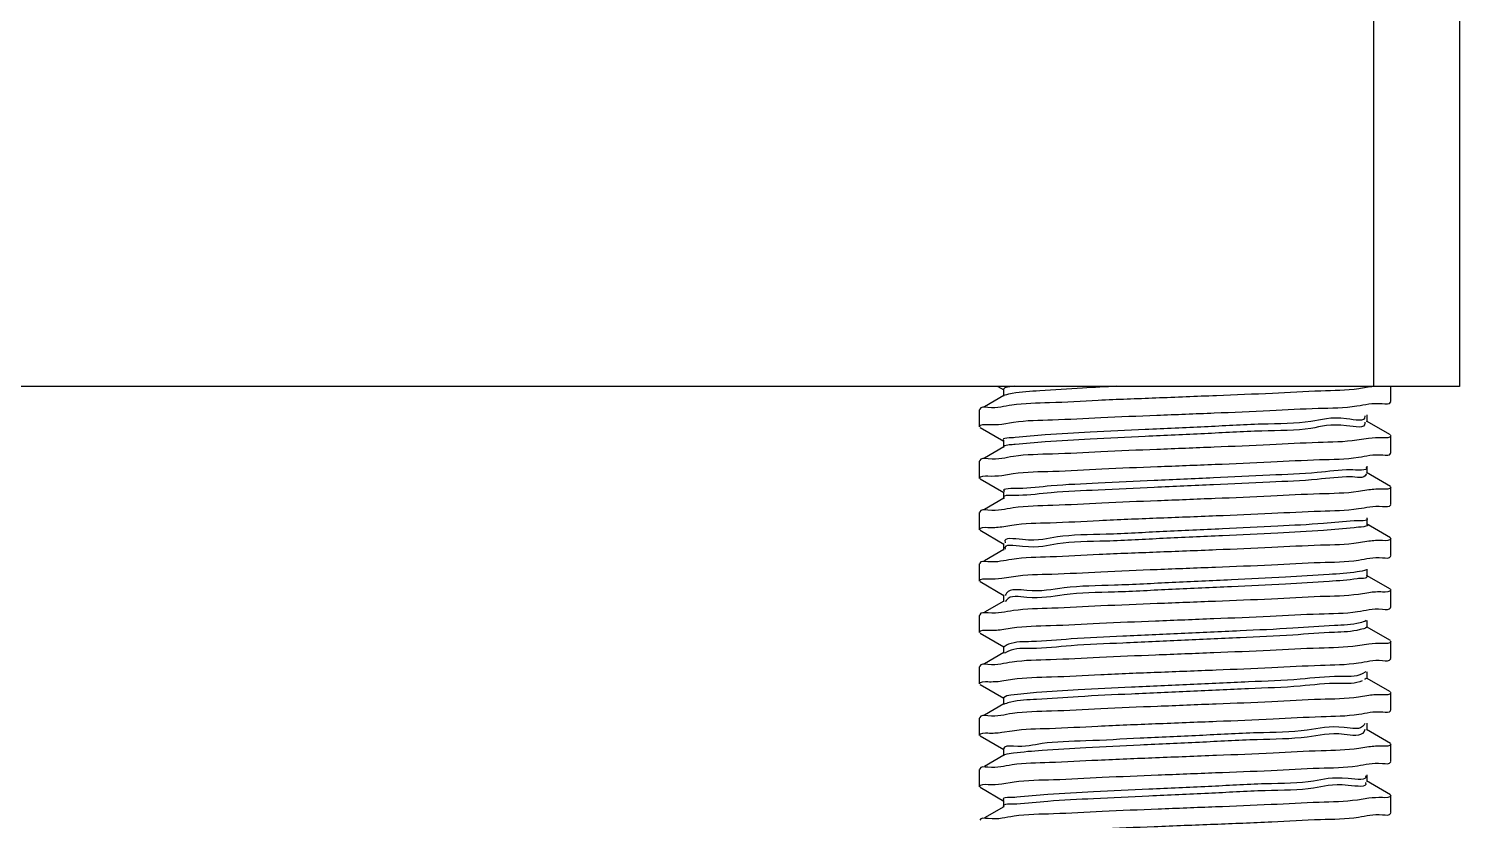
# Model space of a CAD drawing. Extents: x 815029915 to 815825525, y 579155098 to 579748855.
# Drawn here: x 815615721.2 to 815615934.1, y 579347675.6 to 579347793.3 of the extents above; entities that cross this region are included whole.
import ezdxf

# ---------------------------------------------------------------- set-up
doc = ezdxf.new("R2010")
doc.units = 0
doc.header["$LTSCALE"] = 100
doc.header["$MEASUREMENT"] = 0
doc.layers.add('02___PRT_ALL_AXES', color=7, linetype='Continuous')

msp = doc.modelspace()

# ---------------------------------------------------------------- linework, layer by layer
at = {"color": 0, "linetype": 'Continuous'}
for p, q in [((815615921.32, 579347740.12), (815615921.32, 579349167.4)), ((815615934.06, 579349167.4), (815615934.06, 579347740.12)), ((815615934.06, 579347740.12), (815615704.68, 579347740.12)), ((815615865.43, 579347740.12), (815615866.31, 579347739.61)), ((815615866.23, 579347739.71), (815615866.23, 579347738.69)), ((815615866.31, 579347738.78), (815615863.41, 579347737.1)), ((815615866.44, 579347738.8), (815615866.32, 579347738.75)), ((815615923.79, 579347737.84), (815615923.87, 579347737.92)), ((815615862.77, 579347736.73), (815615862.7, 579347736.65)), ((815615920.02, 579347735.76), (815615920.02, 579347735.7)), ((815615923.79, 579347732.91), (815615920.25, 579347734.96)), ((815615920.33, 579347734.86), (815615920.33, 579347735.88)), ((815615862.77, 579347734.01), (815615866.31, 579347731.96)), ((815615866, 579347734.53), (815615867.76, 579347734.81)), ((815615920.01, 579347734.8), (815615920.02, 579347734.68)), ((815615866.31, 579347731.13), (815615863.41, 579347729.46)), ((815615866.23, 579347732.06), (815615866.23, 579347731.04)), ((815615920.56, 579347732.39), (815615918.83, 579347732.12)), ((815615862.77, 579347729.08), (815615862.7, 579347729)), ((815615923.79, 579347730.19), (815615923.87, 579347730.28)), ((815615866, 579347726.89), (815615867.7, 579347727.16)), ((815615923.79, 579347725.26), (815615920.25, 579347727.31)), ((815615920.33, 579347727.22), (815615920.33, 579347728.24)), ((815615862.77, 579347726.37), (815615866.31, 579347724.32)), ((815615866.23, 579347724.41), (815615866.23, 579347723.39)), ((815615920.57, 579347724.73), (815615919.04, 579347724.48)), ((815615866.31, 579347723.49), (815615863.41, 579347721.81)), ((815615923.79, 579347722.55), (815615923.87, 579347722.63)), ((815615862.77, 579347721.44), (815615862.7, 579347721.35)), ((815615920.33, 579347719.57), (815615920.33, 579347720.59)), ((815615862.77, 579347718.72), (815615866.31, 579347716.67)), ((815615865.99, 579347719.25), (815615867.5, 579347719.5)), ((815615923.79, 579347717.62), (815615920.25, 579347719.67)), ((815615866.31, 579347715.84), (815615863.41, 579347714.16)), ((815615866.23, 579347716.77), (815615866.23, 579347715.75)), ((815615920.57, 579347717.08), (815615919.05, 579347716.84)), ((815615862.77, 579347713.79), (815615862.7, 579347713.71)), ((815615923.79, 579347714.9), (815615923.87, 579347714.98)), ((815615866, 579347711.59), (815615867.72, 579347711.87)), ((815615923.79, 579347709.97), (815615920.25, 579347712.02)), ((815615920.33, 579347711.92), (815615920.33, 579347712.94)), ((815615862.77, 579347711.08), (815615866.31, 579347709.03)), ((815615920.57, 579347709.44), (815615919.05, 579347709.19)), ((815615866.31, 579347708.2), (815615863.41, 579347706.52)), ((815615866.23, 579347709.12), (815615866.23, 579347708.1)), ((815615866.62, 579347708.21), (815615866.55, 579347708.08)), ((815615866.64, 579347708.24), (815615866.62, 579347708.21)), ((815615923.79, 579347707.25), (815615923.87, 579347707.34)), ((815615862.77, 579347706.15), (815615862.7, 579347706.06)), ((815615920.33, 579347704.28), (815615920.33, 579347705.3)), ((815615862.77, 579347703.43), (815615866.31, 579347701.38)), ((815615865.99, 579347703.96), (815615867.54, 579347704.21)), ((815615923.79, 579347702.32), (815615920.25, 579347704.37)), ((815615866.23, 579347701.47), (815615866.23, 579347700.46)), ((815615920.57, 579347701.8), (815615918.9, 579347701.54)), ((815615866.31, 579347700.55), (815615863.41, 579347698.87)), ((815615866.54, 579347700.51), (815615866.42, 579347700.42)), ((815615866.58, 579347700.53), (815615866.54, 579347700.51)), ((815615923.79, 579347699.61), (815615923.87, 579347699.69)), ((815615862.77, 579347698.5), (815615862.7, 579347698.42)), ((815615920.13, 579347697.69), (815615919.62, 579347697.37)), ((815615923.79, 579347694.68), (815615920.25, 579347696.73)), ((815615920.33, 579347696.63), (815615920.33, 579347697.65)), ((815615862.77, 579347695.78), (815615866.31, 579347693.73)), ((815615865.99, 579347696.31), (815615867.57, 579347696.56)), ((815615866.31, 579347692.9), (815615863.41, 579347691.23)), ((815615866.23, 579347693.83), (815615866.23, 579347692.81)), ((815615866.47, 579347692.89), (815615866.35, 579347692.84)), ((815615920.57, 579347694.15), (815615919.06, 579347693.9)), ((815615862.77, 579347690.85), (815615862.7, 579347690.77)), ((815615923.79, 579347691.96), (815615923.87, 579347692.04)), ((815615862.77, 579347688.14), (815615866.31, 579347686.09)), ((815615865.99, 579347688.67), (815615867.52, 579347688.91)), ((815615919.99, 579347690), (815615919.89, 579347689.79)), ((815615920.02, 579347689.07), (815615919.89, 579347688.77)), ((815615923.79, 579347687.03), (815615920.25, 579347689.08)), ((815615920.33, 579347688.99), (815615920.33, 579347690.01)), ((815615866.23, 579347686.18), (815615866.23, 579347685.16)), ((815615920.57, 579347686.5), (815615919.12, 579347686.26)), ((815615866.31, 579347685.26), (815615863.41, 579347683.58)), ((815615866.42, 579347685.31), (815615866.31, 579347685.26)), ((815615923.79, 579347684.31), (815615923.87, 579347684.4)), ((815615862.77, 579347683.21), (815615862.7, 579347683.12)), ((815615920.33, 579347681.34), (815615920.33, 579347682.36)), ((815615862.77, 579347680.49), (815615866.31, 579347678.44)), ((815615866, 579347681), (815615867.82, 579347681.29)), ((815615920.09, 579347681.22), (815615920.1, 579347681.18)), ((815615923.79, 579347679.38), (815615920.25, 579347681.43)), ((815615866.31, 579347677.61), (815615863.41, 579347675.93)), ((815615866.23, 579347678.54), (815615866.23, 579347677.52)), ((815615920.57, 579347678.86), (815615918.89, 579347678.6)), ((815615923.79, 579347676.67), (815615923.87, 579347676.75))]:
    msp.add_line(p, q, dxfattribs=at)
for points, start_tangent, end_tangent in [([(815615867.9, 579347740.15), (815615867.56, 579347740.09), (815615866.23, 579347739.7)], (-0.985422, -0.17013), (-0.443944, -0.896054)), ([(815615883.12, 579347740.14), (815615878.02, 579347739.87), (815615871.64, 579347739.47), (815615867.56, 579347739.07), (815615866.44, 579347738.8)], (-0.998958, -0.045637), (-0.937745, -0.347324)), ([(815615919.09, 579347739.78), (815615913.46, 579347739.44), (815615906.27, 579347739.09), (815615897.93, 579347738.74), (815615888.91, 579347738.38), (815615880.35, 579347738.03), (815615873.11, 579347737.68), (815615867.51, 579347737.34)], (-0.989075, -0.147412), (-0.989121, -0.147102)), ([(815615921.32, 579347740.1), (815615919.09, 579347739.78)], (-0.99716, -0.075317), (-0.989075, -0.147412)), ([(815615867.51, 579347737.34), (815615863.93, 579347736.99), (815615862.71, 579347736.75)], (-0.989121, -0.147102), (-0.307287, -0.951617)), ([(815615867.76, 579347734.81), (815615873.55, 579347735.16), (815615880.75, 579347735.5), (815615889.05, 579347735.84), (815615897.6, 579347736.18), (815615905.89, 579347736.53), (815615913.07, 579347736.87), (815615918.83, 579347737.21)], (0.989285, 0.145996), (0.989281, 0.146022)), ([(815615918.83, 579347737.21), (815615922.59, 579347737.57), (815615923.85, 579347737.82)], (0.989281, 0.146022), (0.294052, 0.955789)), ([(815615920.02, 579347735.7), (815615917.28, 579347735.3), (815615911.97, 579347734.9), (815615904.67, 579347734.5), (815615896.16, 579347734.1), (815615887.34, 579347733.7), (815615879.15, 579347733.3), (815615872.47, 579347732.9), (815615868.01, 579347732.5)], (0.050572, -0.99872), (-0.994102, -0.108448)), ([(815615862.7, 579347734.1), (815615863.98, 579347734.45)], (0, 1), (0.999156, -0.041066)), ([(815615863.98, 579347734.45), (815615866, 579347734.53)], (0.999156, -0.041066), (0.992451, 0.122644)), ([(815615920.02, 579347734.68), (815615917.28, 579347734.28), (815615911.97, 579347733.88), (815615904.67, 579347733.48), (815615896.16, 579347733.08), (815615887.34, 579347732.68), (815615879.15, 579347732.28), (815615872.47, 579347731.88), (815615868.01, 579347731.48)], (0.050572, -0.99872), (-0.994102, -0.108448)), ([(815615923.87, 579347732.82), (815615922.59, 579347732.47)], (0, -1), (-0.999185, 0.04037)), ([(815615868.01, 579347732.5), (815615866.25, 579347732.1), (815615866.26, 579347732.09)], (-0.994102, -0.108448), (0.660209, -0.751082)), ([(815615868.01, 579347731.48), (815615866.28, 579347731.17)], (-0.994102, -0.108448), (-0.813214, -0.581965)), ([(815615918.83, 579347732.12), (815615913.07, 579347731.77), (815615905.89, 579347731.43), (815615897.6, 579347731.08), (815615889.05, 579347730.74), (815615880.75, 579347730.4), (815615873.55, 579347730.06), (815615867.76, 579347729.71)], (-0.989281, -0.146022), (-0.989285, -0.145996)), ([(815615922.59, 579347732.47), (815615920.56, 579347732.39)], (-0.999185, 0.04037), (-0.992246, -0.124289)), ([(815615867.76, 579347729.71), (815615863.98, 579347729.35), (815615862.71, 579347729.1)], (-0.989285, -0.145996), (-0.291656, -0.956523)), ([(815615867.7, 579347727.16), (815615873.6, 579347727.51), (815615880.88, 579347727.86), (815615889.15, 579347728.2), (815615897.72, 579347728.54), (815615906.03, 579347728.89), (815615913.26, 579347729.23), (815615919.04, 579347729.58)], (0.989217, 0.146455), (0.989112, 0.147164)), ([(815615919.04, 579347729.58), (815615922.66, 579347729.93), (815615923.85, 579347730.17)], (0.989112, 0.147164), (0.314206, 0.949355)), ([(815615862.7, 579347726.45), (815615863.94, 579347726.8)], (0, 1), (0.999261, -0.038442)), ([(815615863.94, 579347726.8), (815615866, 579347726.89)], (0.999261, -0.038442), (0.99199, 0.126313)), ([(815615917.87, 579347727.71), (815615912.92, 579347727.31), (815615905.88, 579347726.91), (815615897.5, 579347726.51), (815615888.66, 579347726.12), (815615880.32, 579347725.72), (815615873.36, 579347725.32), (815615868.52, 579347724.92)], (-0.999932, -0.01166), (-0.999283, -0.03787)), ([(815615917.87, 579347726.69), (815615912.92, 579347726.29), (815615905.88, 579347725.89), (815615897.5, 579347725.5), (815615888.66, 579347725.1), (815615880.32, 579347724.7), (815615873.36, 579347724.3), (815615868.52, 579347723.9)], (-0.999932, -0.01166), (-0.999283, -0.03787)), ([(815615920.2, 579347728.1), (815615917.87, 579347727.71)], (0.562753, -0.826625), (-0.999932, -0.01166)), ([(815615920.19, 579347727.1), (815615920.19, 579347727.09), (815615917.87, 579347726.69)], (0.611896, -0.790939), (-0.999932, -0.01166)), ([(815615868.52, 579347724.92), (815615866.33, 579347724.52), (815615866.34, 579347724.51)], (-0.999283, -0.03787), (0.656892, -0.753985)), ([(815615919.04, 579347724.48), (815615913.26, 579347724.13), (815615906.03, 579347723.79), (815615897.72, 579347723.44), (815615889.15, 579347723.1), (815615880.88, 579347722.76), (815615873.6, 579347722.42), (815615867.7, 579347722.06)], (-0.989112, -0.147164), (-0.989217, -0.146455)), ([(815615922.66, 579347724.83), (815615920.57, 579347724.73)], (-0.999398, 0.034699), (-0.990801, -0.135325)), ([(815615923.87, 579347725.18), (815615922.66, 579347724.83)], (0, -1), (-0.999398, 0.034699)), ([(815615868.52, 579347723.9), (815615866.33, 579347723.5)], (-0.999283, -0.03787), (0.610296, -0.792173)), ([(815615919.05, 579347721.94), (815615922.64, 579347722.28), (815615923.85, 579347722.53)], (0.989078, 0.147396), (0.307648, 0.9515)), ([(815615867.7, 579347722.06), (815615863.94, 579347721.7), (815615862.71, 579347721.46)], (-0.989217, -0.146455), (-0.301981, -0.953314)), ([(815615918.4, 579347720.13), (815615913.83, 579347719.73), (815615907.06, 579347719.33), (815615898.82, 579347718.93), (815615890, 579347718.53), (815615881.52, 579347718.13), (815615874.3, 579347717.73), (815615869.1, 579347717.33), (815615866.48, 579347716.93), (815615866.5, 579347716.88)], (-0.996119, -0.08802), (0.383965, -0.923347)), ([(815615867.5, 579347719.5), (815615873.21, 579347719.85), (815615880.5, 579347720.19), (815615889.01, 579347720.55), (815615897.89, 579347720.9), (815615906.14, 579347721.25), (815615913.38, 579347721.59), (815615919.05, 579347721.94)], (0.98905, 0.147582), (0.989078, 0.147396)), ([(815615920.3, 579347720.53), (815615918.4, 579347720.13)], (0.574035, -0.818831), (-0.996119, -0.08802)), ([(815615862.7, 579347718.81), (815615863.92, 579347719.15)], (0, 1), (0.999373, -0.035394)), ([(815615863.92, 579347719.15), (815615865.99, 579347719.25)], (0.999373, -0.035394), (0.990671, 0.136275)), ([(815615918.4, 579347719.11), (815615913.83, 579347718.71), (815615907.06, 579347718.31), (815615898.82, 579347717.91), (815615890, 579347717.51), (815615881.52, 579347717.11), (815615874.3, 579347716.71), (815615869.1, 579347716.31), (815615866.48, 579347715.91)], (-0.996119, -0.08802), (0.30337, -0.952873)), ([(815615920.28, 579347719.52), (815615920.3, 579347719.51), (815615918.4, 579347719.11)], (0.687025, -0.726634), (-0.996119, -0.08802)), ([(815615866.48, 579347715.91), (815615866.48, 579347715.9)], (0.303369, -0.952873), (0.32394, -0.946078)), ([(815615919.05, 579347716.84), (815615913.38, 579347716.49), (815615906.14, 579347716.15), (815615897.89, 579347715.8), (815615889.01, 579347715.45), (815615880.5, 579347715.1), (815615873.21, 579347714.75), (815615867.5, 579347714.4)], (-0.989078, -0.147396), (-0.98905, -0.147582)), ([(815615922.64, 579347717.19), (815615920.57, 579347717.08)], (-0.999351, 0.03603), (-0.990781, -0.135471)), ([(815615923.87, 579347717.53), (815615922.64, 579347717.19)], (0, -1), (-0.999351, 0.03603)), ([(815615867.5, 579347714.4), (815615863.92, 579347714.05), (815615862.71, 579347713.81)], (-0.98905, -0.147582), (-0.310096, -0.950705)), ([(815615867.72, 579347711.87), (815615873.45, 579347712.21), (815615880.73, 579347712.56), (815615889.12, 579347712.91), (815615897.77, 579347713.25), (815615906.13, 579347713.6), (815615913.37, 579347713.94), (815615919.05, 579347714.29)], (0.989255, 0.146204), (0.989075, 0.147414)), ([(815615919.05, 579347714.29), (815615922.64, 579347714.64), (815615923.85, 579347714.88)], (0.989075, 0.147414), (0.307439, 0.951568)), ([(815615862.7, 579347711.16), (815615863.98, 579347711.51)], (0, 1), (0.999165, -0.040846)), ([(815615863.98, 579347711.51), (815615866, 579347711.59)], (0.999165, -0.040846), (0.992231, 0.124411)), ([(815615918.87, 579347712.54), (815615914.68, 579347712.14), (815615908.2, 579347711.74), (815615900.14, 579347711.34), (815615891.34, 579347710.94), (815615882.75, 579347710.55), (815615875.28, 579347710.15), (815615869.73, 579347709.75), (815615866.7, 579347709.35), (815615866.52, 579347709.02)], (-0.987462, -0.157856), (-0.331596, -0.943422)), ([(815615918.87, 579347711.52), (815615914.68, 579347711.12), (815615908.2, 579347710.72), (815615900.14, 579347710.32), (815615891.34, 579347709.93), (815615882.75, 579347709.53), (815615875.28, 579347709.13), (815615869.73, 579347708.73), (815615866.7, 579347708.33), (815615866.64, 579347708.24)], (-0.987462, -0.157856), (-0.52804, -0.849219)), ([(815615920.25, 579347712.85), (815615918.87, 579347712.54)], (-0.88552, -0.464601), (-0.987462, -0.157856)), ([(815615920.33, 579347711.92), (815615918.87, 579347711.52)], (0.106699, -0.994291), (-0.987462, -0.157856)), ([(815615922.64, 579347709.54), (815615920.57, 579347709.44)], (-0.999349, 0.03609), (-0.990797, -0.135356)), ([(815615923.87, 579347709.89), (815615922.64, 579347709.54)], (0, -1), (-0.999349, 0.03609)), ([(815615919.05, 579347709.19), (815615913.37, 579347708.85), (815615906.13, 579347708.5), (815615897.77, 579347708.15), (815615889.12, 579347707.81), (815615880.73, 579347707.46), (815615873.45, 579347707.12), (815615867.72, 579347706.77)], (-0.989075, -0.147414), (-0.989255, -0.146204)), ([(815615918.9, 579347706.63), (815615922.6, 579347706.99), (815615923.85, 579347707.24)], (0.989218, 0.146453), (0.295725, 0.955273)), ([(815615867.72, 579347706.77), (815615863.98, 579347706.42), (815615862.71, 579347706.16)], (-0.989255, -0.146204), (-0.291532, -0.956561)), ([(815615867.54, 579347704.21), (815615873.24, 579347704.56), (815615880.52, 579347704.9), (815615888.88, 579347705.25), (815615897.54, 579347705.6), (815615905.92, 579347705.94), (815615913.21, 579347706.29), (815615918.9, 579347706.63)], (0.989084, 0.147352), (0.989218, 0.146453)), ([(815615920.21, 579347705.28), (815615919.28, 579347704.96)], (-0.863728, -0.503958), (-0.966727, -0.255809)), ([(815615862.7, 579347703.51), (815615863.93, 579347703.86)], (0, 1), (0.999327, -0.036682)), ([(815615863.93, 579347703.86), (815615865.99, 579347703.96)], (0.999327, -0.036682), (0.99098, 0.134006)), ([(815615919.28, 579347704.96), (815615915.48, 579347704.56), (815615909.31, 579347704.16), (815615901.43, 579347703.76), (815615892.69, 579347703.36), (815615884, 579347702.96), (815615876.31, 579347702.56), (815615870.43, 579347702.16), (815615866.98, 579347701.76), (815615866.35, 579347701.37)], (-0.966727, -0.255809), (-0.645316, -0.763916)), ([(815615919.28, 579347703.94), (815615915.48, 579347703.54), (815615909.31, 579347703.14), (815615901.43, 579347702.74), (815615892.69, 579347702.34), (815615884, 579347701.94), (815615876.31, 579347701.54), (815615870.43, 579347701.14), (815615866.98, 579347700.74), (815615866.58, 579347700.53)], (-0.966727, -0.255809), (-0.851243, -0.524772)), ([(815615920.29, 579347704.32), (815615919.28, 579347703.94)], (-0.682491, -0.730894), (-0.966727, -0.255809)), ([(815615918.9, 579347701.54), (815615913.21, 579347701.19), (815615905.92, 579347700.85), (815615897.54, 579347700.5), (815615888.88, 579347700.15), (815615880.52, 579347699.8), (815615873.24, 579347699.46), (815615867.54, 579347699.11)], (-0.989218, -0.146453), (-0.989084, -0.147352)), ([(815615922.6, 579347701.89), (815615920.57, 579347701.8)], (-0.999217, 0.039577), (-0.991833, -0.127546)), ([(815615923.87, 579347702.24), (815615922.6, 579347701.89)], (0, -1), (-0.999217, 0.039577)), ([(815615867.54, 579347699.11), (815615863.93, 579347698.76), (815615862.71, 579347698.52)], (-0.989084, -0.147352), (-0.305372, -0.952233)), ([(815615867.57, 579347696.56), (815615873.39, 579347696.92), (815615880.72, 579347697.26), (815615889.18, 579347697.62), (815615897.88, 579347697.96), (815615906.16, 579347698.31), (815615913.4, 579347698.65), (815615919.06, 579347699)], (0.989083, 0.147359), (0.989101, 0.147242)), ([(815615919.06, 579347699), (815615922.64, 579347699.35), (815615923.85, 579347699.59)], (0.989101, 0.147242), (0.309297, 0.950966)), ([(815615919.62, 579347697.37), (815615916.22, 579347696.97), (815615910.38, 579347696.57), (815615902.71, 579347696.17), (815615894.03, 579347695.77), (815615885.28, 579347695.37), (815615877.38, 579347694.98), (815615871.18, 579347694.58), (815615867.33, 579347694.18), (815615866.26, 579347693.8)], (-0.894203, -0.447662), (-0.672614, -0.739994)), ([(815615920.2, 579347696.74), (815615919.62, 579347696.35)], (-0.628218, -0.778037), (-0.894203, -0.447662)), ([(815615862.7, 579347695.87), (815615863.92, 579347696.21)], (0, 1), (0.999343, -0.036243)), ([(815615863.92, 579347696.21), (815615865.99, 579347696.31)], (0.999343, -0.036243), (0.991121, 0.132966)), ([(815615919.62, 579347696.35), (815615916.22, 579347695.95), (815615910.38, 579347695.55), (815615902.71, 579347695.15), (815615894.03, 579347694.75), (815615885.28, 579347694.36), (815615877.38, 579347693.96), (815615871.18, 579347693.56), (815615867.33, 579347693.16), (815615866.47, 579347692.89)], (-0.894203, -0.447662), (-0.920859, -0.389897)), ([(815615923.87, 579347694.59), (815615922.64, 579347694.25)], (0, -1), (-0.999365, 0.035629)), ([(815615919.06, 579347693.9), (815615913.4, 579347693.56), (815615906.16, 579347693.21), (815615897.88, 579347692.87), (815615889.18, 579347692.52), (815615880.72, 579347692.17), (815615873.39, 579347691.82), (815615867.57, 579347691.47)], (-0.989101, -0.147242), (-0.989083, -0.147359)), ([(815615922.64, 579347694.25), (815615920.57, 579347694.15)], (-0.999365, 0.035629), (-0.990724, -0.135891)), ([(815615867.57, 579347691.47), (815615863.92, 579347691.12), (815615862.71, 579347690.87)], (-0.989083, -0.147359), (-0.308241, -0.951308)), ([(815615867.52, 579347688.91), (815615873.1, 579347689.26), (815615880.3, 579347689.6), (815615888.87, 579347689.96), (815615897.94, 579347690.32), (815615906.35, 579347690.67), (815615913.52, 579347691.01), (815615919.12, 579347691.36)], (0.989163, 0.146821), (0.989073, 0.147425)), ([(815615919.12, 579347691.36), (815615922.65, 579347691.7), (815615923.85, 579347691.94)], (0.989073, 0.147425), (0.312949, 0.94977)), ([(815615862.7, 579347688.22), (815615863.93, 579347688.57)], (0, 1), (0.999335, -0.036453)), ([(815615863.93, 579347688.57), (815615865.99, 579347688.67)], (0.999335, -0.036453), (0.99087, 0.13482)), ([(815615919.89, 579347689.79), (815615916.91, 579347689.39), (815615911.4, 579347688.99), (815615903.96, 579347688.59), (815615895.38, 579347688.19), (815615886.58, 579347687.79), (815615878.49, 579347687.39), (815615871.98, 579347686.99), (815615867.74, 579347686.59), (815615866.23, 579347686.19), (815615866.23, 579347686.18)], (-0.505307, -0.862939), (0.325803, -0.945438)), ([(815615919.89, 579347688.77), (815615916.91, 579347688.37), (815615911.4, 579347687.97), (815615903.96, 579347687.57), (815615895.38, 579347687.17), (815615886.58, 579347686.77), (815615878.49, 579347686.37), (815615871.98, 579347685.97), (815615867.74, 579347685.57), (815615866.42, 579347685.31)], (-0.505307, -0.862939), (-0.942703, -0.333632)), ([(815615919.12, 579347686.26), (815615913.52, 579347685.92), (815615906.35, 579347685.57), (815615897.94, 579347685.22), (815615888.87, 579347684.86), (815615880.3, 579347684.5), (815615873.1, 579347684.16), (815615867.52, 579347683.82)], (-0.989073, -0.147425), (-0.989163, -0.146821)), ([(815615922.65, 579347686.6), (815615920.57, 579347686.5)], (-0.999406, 0.034469), (-0.990328, -0.138746)), ([(815615923.87, 579347686.95), (815615922.65, 579347686.6)], (0, -1), (-0.999406, 0.034469)), ([(815615867.52, 579347683.82), (815615863.93, 579347683.47), (815615862.71, 579347683.23)], (-0.989163, -0.146821), (-0.305858, -0.952077)), ([(815615918.89, 579347683.69), (815615922.6, 579347684.05), (815615923.85, 579347684.3)], (0.989268, 0.14611), (0.297475, 0.95473)), ([(815615867.82, 579347681.29), (815615873.7, 579347681.64), (815615880.93, 579347681.98), (815615889.24, 579347682.33), (815615897.79, 579347682.67), (815615906.06, 579347683.01), (815615913.22, 579347683.35), (815615918.89, 579347683.69)], (0.989293, 0.145942), (0.989268, 0.14611)), ([(815615920.1, 579347682.2), (815615917.53, 579347681.8), (815615912.38, 579347681.4), (815615905.19, 579347681), (815615896.72, 579347680.6), (815615887.89, 579347680.2), (815615879.64, 579347679.8), (815615872.84, 579347679.41), (815615868.22, 579347679.01)], (0.376936, -0.926239), (-0.996784, -0.080134)), ([(815615862.7, 579347680.58), (815615863.99, 579347680.93)], (0, 1), (0.999114, -0.042074)), ([(815615863.99, 579347680.93), (815615866, 579347681)], (0.999114, -0.042074), (0.992819, 0.119624)), ([(815615920.1, 579347681.18), (815615917.53, 579347680.78), (815615912.38, 579347680.38), (815615905.19, 579347679.98), (815615896.72, 579347679.58), (815615887.89, 579347679.18), (815615879.64, 579347678.79), (815615872.84, 579347678.39), (815615868.22, 579347677.99)], (0.376936, -0.926239), (-0.996784, -0.080134)), ([(815615868.22, 579347679.01), (815615866.27, 579347678.61), (815615866.29, 579347678.59)], (-0.996784, -0.080134), (0.689182, -0.724588)), ([(815615868.22, 579347677.99), (815615866.28, 579347677.58)], (-0.996784, -0.080134), (0.613324, -0.789832)), ([(815615918.89, 579347678.6), (815615913.22, 579347678.25), (815615906.06, 579347677.91), (815615897.79, 579347677.57), (815615889.24, 579347677.23), (815615880.93, 579347676.88), (815615873.7, 579347676.54), (815615867.82, 579347676.19)], (-0.989268, -0.14611), (-0.989293, -0.145942)), ([(815615922.6, 579347678.95), (815615920.57, 579347678.86)], (-0.999231, 0.039219), (-0.991836, -0.127516)), ([(815615923.87, 579347679.3), (815615922.6, 579347678.95)], (0, -1), (-0.999231, 0.039219)), ([(815615867.82, 579347676.19), (815615863.99, 579347675.83), (815615862.71, 579347675.58)], (-0.989293, -0.145942), (-0.288778, -0.957396)), ([(815615867.5, 579347673.62), (815615873.16, 579347673.97), (815615880.38, 579347674.31), (815615888.66, 579347674.66), (815615897.6, 579347675.01), (815615906.14, 579347675.37), (815615913.4, 579347675.71), (815615919.07, 579347676.06)], (0.989081, 0.147375), (0.989061, 0.147506)), ([(815615919.07, 579347676.06), (815615922.64, 579347676.41), (815615923.85, 579347676.65)], (0.989061, 0.147506), (0.30943, 0.950922))]:
    msp.add_spline(points, degree=3, dxfattribs=dict(at, start_tangent=start_tangent, end_tangent=end_tangent))
at = {"layer": '02___PRT_ALL_AXES', "color": 0, "linetype": 'Continuous'}
for p, q in [((815615923.87, 579347737.92), (815615923.87, 579347740.12)), ((815615862.7, 579347734.1), (815615862.7, 579347736.65)), ((815615923.87, 579347730.28), (815615923.87, 579347732.82)), ((815615862.7, 579347726.45), (815615862.7, 579347729)), ((815615923.87, 579347722.63), (815615923.87, 579347725.18)), ((815615862.7, 579347718.81), (815615862.7, 579347721.35)), ((815615923.87, 579347714.98), (815615923.87, 579347717.53)), ((815615862.7, 579347711.16), (815615862.7, 579347713.71)), ((815615923.87, 579347707.34), (815615923.87, 579347709.89)), ((815615862.7, 579347703.51), (815615862.7, 579347706.06)), ((815615923.87, 579347699.69), (815615923.87, 579347702.24)), ((815615862.7, 579347695.87), (815615862.7, 579347698.42)), ((815615923.87, 579347692.04), (815615923.87, 579347694.59)), ((815615862.7, 579347688.22), (815615862.7, 579347690.77)), ((815615923.87, 579347684.4), (815615923.87, 579347686.95)), ((815615862.7, 579347680.58), (815615862.7, 579347683.12)), ((815615923.87, 579347676.75), (815615923.87, 579347679.3))]:
    msp.add_line(p, q, dxfattribs=at)

doc.saveas('drawing.dxf')
